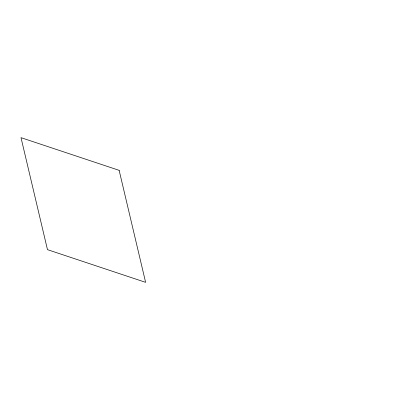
<?xml version="1.0" encoding="UTF-8"?>
<svg xmlns="http://www.w3.org/2000/svg" width="420" height="420" viewBox="0 0 420 420"><rect width="100%" height="100%" fill="white"/><g stroke="black" fill="none" stroke-linecap="round" stroke-linejoin="round"><path stroke-width="0.63" d="M398.858 253.575L398.858 253.575M119.144 170.347L21 137.655L47.476 249.653L145.619 282.345L119.144 170.347"/></g></svg>
